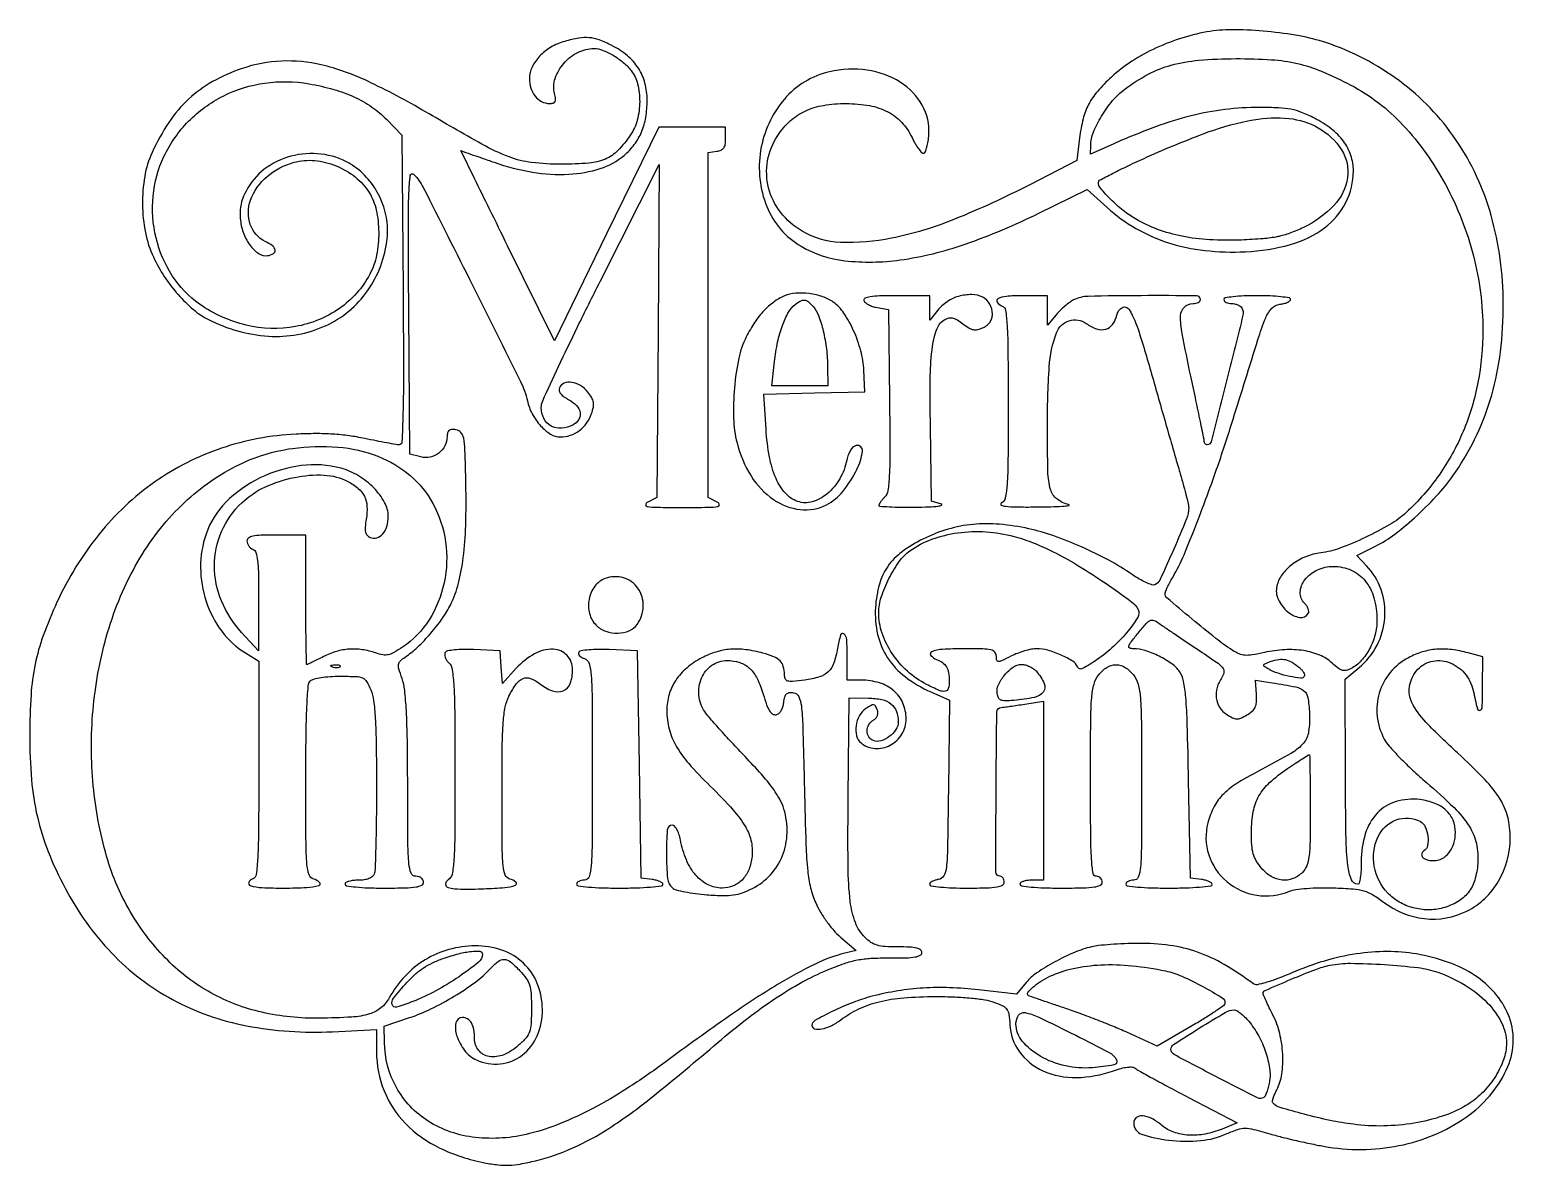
# Model space of a CAD drawing. Extents: x 195 to 573, y 113 to 403.
import ezdxf

# ---------------------------------------------------------------- set-up
doc = ezdxf.new("R2010")
doc.units = 0

msp = doc.modelspace()

# ---------------------------------------------------------------- linework, layer by layer
for points in [[(495.5, 402.367392, 0.036197), (488.563772, 400.772026, 0.033643), (481.752223, 398.163743, 0.034429), (475.52157, 394.745435, 0.04355), (470.32381, 390.730829, 0.02772), (466.751516, 387.051645, 0.058315), (464.510087, 383.766447, 0.059538), (463.115111, 380.097164, 0.030033), (462.206552, 375.223805), (461.491579, 369.500043), (449.495789, 363.297113, -0.02325), (430.309439, 354.480756, -0.045776), (414.25261, 349.640959, -0.060504), (401.252285, 348.593387, -0.123024), (391.478395, 351.459793, -0.094445), (386.030172, 356.223069, -0.104253), (382.948255, 362.502014, -0.106504), (382.698278, 369.380947, -0.102537), (385.28683, 375.857242, -0.062212), (388.455457, 379.55217, -0.075456), (392.251326, 382.077466, -0.068582), (396.920795, 383.519149, -0.041257), (402.710162, 383.98355, -0.043022), (408.664346, 383.455738, -0.075993), (413.328126, 381.878569, -0.087173), (416.876348, 379.171658, -0.075576), (419.5, 375.289569, 0.020707), (420.338891, 373.697173, 0.031692), (421.20625, 372.400728, 0.032764), (421.995516, 371.498119, 0.273464), (422.5, 371.367738, 0.230331), (422.906328, 371.734107, 0.02942), (423.29319, 372.880435, 0.029585), (423.609785, 374.384215, 0.020509), (423.795966, 376.112077, 0.146192), (422.100366, 383.554626, 0.123873), (416.518354, 389.418008, 0.107393), (408.078103, 392.494356, 0.089164), (398.508305, 392.089272, 0.163412), (386.960143, 385.102063, 0.135943), (380.915314, 372.007474, 0.13692), (382.489444, 357.741357, 0.166364), (391.227608, 347.611097, 0.105158), (402.386123, 343.91588, 0.062182), (416.470485, 344.112495, 0.050117), (433.07609, 348.146485, 0.029913), (451.831524, 356.03799), (464.10598, 362.090053), (469.215877, 357.495816, 0.052455), (476.575232, 352.158182, 0.053177), (484.851372, 348.497703, 0.050301), (494.126068, 346.52422, 0.038952), (504.454915, 346.201107, 0.055475), (515.939301, 348.02418, 0.09385), (524.6601, 352.295257, 0.115135), (530.062645, 358.72291, 0.117968), (532, 366.819998, 0.081665), (531.351797, 370.762183, 0.077845), (529.471851, 374.361653, 0.069237), (526.356366, 377.542951, 0.047204), (522.069645, 380.25, 0.023294), (518.811392, 381.714196, 0.045732), (516.085487, 382.510919, 0.037518), (512.928284, 382.885065, 0.01117), (508.070685, 382.985219, 0.029557), (499.234195, 382.447114, 0.031258), (490.689597, 380.870958, 0.02751), (481.525379, 378.037015, 0.015548), (470.75, 373.657906), (465, 371.110058), (465.04122, 373.305029, -0.092627), (465.730334, 376.644403, -0.03895), (467.799228, 380.757034, -0.038354), (470.62934, 384.716071, -0.056874), (473.717689, 387.650684, -0.040148), (479.666272, 391.430063, -0.054427), (485.580413, 393.77171, -0.046163), (492.575124, 395.015616, -0.02017), (502, 395.424933, -0.016278), (511.153219, 395.154965, -0.040866), (517.756683, 394.199277, -0.043614), (523.86261, 392.225947, -0.020888), (531.318783, 388.701786, -0.085528), (544.639302, 378.492432, -0.063049), (555.462437, 363.341182, -0.060276), (562.579348, 345.20483, -0.063471), (565, 326.212557, -0.04739), (563.731446, 312.858487, -0.0521), (559.972026, 300.420612, -0.053365), (553.827166, 289.285543, -0.054429), (545.5, 279.784347, -0.05312), (541.295569, 276.678317, -0.021951), (535.0331, 273.368285, -0.021812), (528.553501, 270.638576, -0.058123), (523.686551, 269.452815, 0.064832), (519.837423, 268.460347, 0.066805), (516.413363, 266.521443, 0.072019), (513.840588, 263.912169, 0.101796), (512.479168, 260.956719, 0.169671), (512.839199, 257.61619, 0.103785), (515.264352, 254.42827, 0.137605), (518.288695, 253.003956, 0.304923), (520.504741, 254.007671, 0.159685), (520.626139, 254.510543, 0.069675), (520.475251, 255.188663, 0.058801), (520.094939, 255.927205, 0.048136), (519.529814, 256.613043, -0.211853), (518.447432, 259.421438, -0.155019), (519.630863, 262.591833, -0.11893), (522.806125, 265.103315, -0.108536), (526.888278, 266, -0.10488), (531.445154, 265.033522, -0.117827), (534.999442, 262.317134, -0.103966), (537.239227, 257.977624, -0.067424), (538, 252.36154, -0.062674), (537.526115, 248.595842, -0.059567), (536.132177, 244.995146, -0.062405), (534.01325, 241.982746, -0.085645), (531.405781, 239.949576, -0.062294), (530.184196, 239.480023, -0.132271), (529.179035, 239.500605, -0.0942), (528.10302, 240.04899, -0.022061), (526.552912, 241.363382, 0.089128), (523.417304, 243.37154, 0.059358), (519.298093, 244.526031, 0.052527), (514.495296, 244.765044, 0.041256), (509.328778, 244.049096, -0.012719), (506.202095, 243.432435, -0.058773), (504.363929, 243.336988, -0.084129), (502.885854, 243.688369, -0.043318), (501.200748, 244.582516, -0.023351), (496.902608, 247.658242, -0.007508), (490.817505, 252.607517, -0.002203), (484.477174, 257.972286, -0.219461), (484, 259.007076, -0.097455), (484.101693, 259.523862, -0.011586), (484.571268, 260.599068, -0.013479), (485.200045, 261.862164, -0.010683), (485.944742, 263.19284, 0.034471), (488.829383, 268.976332, 0.007283), (493.006566, 279.459442, 0.007752), (497.402713, 291.535849, 0.008241), (501.329451, 303.5, -0.000832), (507.66306, 323.808384, -0.020558), (509.651073, 329.338783, -0.091119), (511.213466, 331.787455, -0.178502), (513.25, 332.816422, 0.031666), (514.303222, 333.005759, 0.046395), (515.192188, 333.314134, 0.056702), (515.811837, 333.685494, 0.233512), (516, 334.066422, 0.369866), (515.682079, 334.437407, 0.011089), (513.503125, 334.725762, 0.017044), (510.758965, 334.932815, 0.010307), (507.5, 335, 0.009838), (504.081088, 334.93272, 0.019442), (501.375, 334.720588, 0.015687), (499.348392, 334.417447, 0.362465), (499, 334, 0.186414), (499.147465, 333.618213, 0.089706), (499.570164, 333.29375, 0.069539), (500.198222, 333.073784, 0.049547), (500.940983, 333, -0.04976), (501.732268, 332.921056, -0.047538), (502.505157, 332.687145, -0.05123), (503.14794, 332.343253, -0.106296), (503.540196, 331.934961, -0.201102), (503.84145, 330.027788, -0.001446), (499.863406, 313.99031, -0.001081), (495.751371, 297.764065, -0.342648), (494.767332, 297, -0.096695), (494.474378, 297.057189, -0.097228), (494.225087, 297.220312, -0.098322), (494.057972, 297.463795, -0.101359), (493.998921, 297.75, 0.0501), (493.94052, 298.323088, 0.000375), (492.986918, 302.969551, 0.001402), (491.874905, 308.291791, 0.000898), (490.555319, 314.465492, -0.005541), (488.339536, 325.324411, -0.055255), (487.970031, 329.944478, -0.195055), (488.926652, 332.110649, -0.194826), (491.122445, 333, 0.05129), (491.840854, 333.073889, 0.071223), (492.448468, 333.29375, 0.091278), (492.856918, 333.618307, 0.181272), (493, 334, 0.412253), (492.025319, 334.98123, 0.002403), (477.898248, 335.007944, 0.004912), (464.430315, 334.836368, 0.110912), (460.684259, 333.905797, 0.041103), (459.688038, 333.299705, 0.018455), (458.482148, 332.352876, 0.018125), (457.274437, 331.252819, 0.023502), (456.254967, 330.155797), (454.009934, 327.5), (454.004967, 331.25), (454, 335), (447.5, 335, 0.021492), (443.549881, 334.830126, 0.10023), (441.374316, 334.190968, 0.47174), (441.193137, 333.313796, 0.132391), (442.5, 332.361626, -0.272209), (443.342955, 331.303839, -0.0203), (443.728684, 327.486982, -0.013174), (443.949857, 320.941254, -0.001857), (444, 307.442701, -0.001615), (443.953217, 292.956413, -0.015609), (443.72156, 286.810433, -0.035107), (443.253583, 283.467229, -0.211607), (442.25, 282.080099, 0.587322), (442.258279, 281.637594, 0.096219), (443.310313, 281.31429, 0.023882), (446.063089, 281.152932, 0.004736), (451, 281.14641, 0.004479), (454.898091, 281.213114, 0.010306), (457.828125, 281.349986, 0.01923), (459.490859, 281.526469, 0.824676), (459.5, 281.719239, -0.103917), (456.434636, 283.185089, -0.162946), (454.813016, 285.583102, -0.062067), (454.133546, 290.15404, -0.005899), (454, 301.473486, -0.01576), (454.485822, 316.882897, -0.073742), (456.333092, 325.539043, -0.228817), (459.565703, 328.632705, -0.242118), (463.88169, 327.929349, 0.076252), (466.528413, 326.536502, 0.151602), (468.873582, 326.463055, 0.172987), (470.643215, 327.705659, 0.105041), (471.666086, 330.080428, -0.229767), (473.115578, 331.990751, -0.401657), (474.866215, 331.46098, -0.05196), (477.367276, 325.69463, -0.007664), (481.007489, 313.5, 0.000603), (482.80101, 307.166752, 0.000525), (484.693496, 300.541091, 0.000528), (486.417616, 294.552693, 0.001565), (487.617918, 290.448396, -0.004363), (488.531336, 287.258937, -0.005762), (489.304611, 284.336485, -0.004232), (489.902207, 281.880461, -0.055055), (490.0148, 280.948396, -0.099798), (489.468939, 278.090372, -0.006709), (486.206641, 270.397392, -0.004322), (482.655956, 262.512947, -0.19559), (481.375997, 261.314042, -0.175571), (480.627964, 261.299971, -0.024182), (479.156505, 261.882828, -0.025334), (477.418465, 262.779205, -0.018958), (475.598059, 263.932534, 0.027041), (469.680624, 267.548907, 0.019541), (462.73588, 270.95018, 0.019671), (455.629778, 273.763843, 0.029699), (449.231036, 275.592009, 0.033083), (441.801177, 276.735999, 0.04551), (435.048318, 276.706786, 0.047841), (428.680101, 275.476155, 0.042767), (422.405842, 273.028261, 0.044288), (416.946052, 269.710921, 0.081692), (413.326997, 266.003014, 0.08513), (411.177659, 261.442278, 0.051787), (410.184146, 255.551023, 0.072291), (410.741662, 248.661085, 0.088671), (413.263921, 242.727689, 0.08461), (417.800758, 237.834716, 0.059567), (424.268634, 233.998577), (429.037267, 231.889926), (428.768634, 209.194963, -0.00124), (428.552071, 194.06779, -0.023056), (428.251899, 189.30178, -0.095135), (427.577551, 187.111735, -0.239771), (426.25, 186.180449, 0.038382), (425.388643, 185.989816, 0.053191), (424.660937, 185.681447, 0.065793), (424.160766, 185.310216, 0.202946), (424, 184.930449, 0.375656), (424.324501, 184.559487, 0.008946), (426.790625, 184.273319, 0.015221), (429.857544, 184.06694, 0.009188), (433.5, 184, 0.005528), (438.560229, 184.055948, 0.033635), (441.166667, 184.289474, 0.080293), (442.536487, 184.738626, 0.280451), (443, 185.5, 0.064853), (442.925306, 186.073457, 0.082425), (442.70625, 186.559375, 0.098894), (442.381354, 186.884432, 0.148195), (442, 187, -0.414118), (440.874899, 188.124735, -0.001533), (440.930741, 208.501325, -0.001534), (441.11158, 228.879794, -0.396865), (442.25, 230.059611, 0.020101), (442.995875, 230.125304, 0.002822), (444.528125, 230.331381, 0.003219), (446.339735, 230.597353, 0.002731), (448.25, 230.901076), (453, 231.682929), (453, 208.841465), (453, 186), (450, 186, 0.031626), (448.850749, 185.927234, 0.048861), (447.88125, 185.70625, 0.06271), (447.209557, 185.384262, 0.254951), (447, 185, 0.373418), (447.372518, 184.570757, 0.011579), (449.875, 184.27381, 0.016146), (453.197465, 184.065344, 0.007593), (457.5, 184, 0.004841), (463.139949, 184.054606, 0.030643), (466, 184.285714, 0.072528), (467.506808, 184.729954, 0.292784), (468, 185.5, 0.099038), (467.885486, 186.072457, 0.097945), (467.559375, 186.559375, 0.097945), (467.072457, 186.885486, 0.099038), (466.5, 187, -0.370245), (465.649886, 187.729501, -0.022736), (465.265391, 191.310857, -0.013634), (465.047608, 197.672595, -0.001738), (465, 211.365141, -0.001571), (465.047749, 226.561229, -0.017584), (465.298301, 232.602701, -0.047064), (465.883632, 235.998939, -0.100786), (467.07258, 238.365141, -0.087557), (469.185412, 240.254474, -0.139633), (471.5, 240.913712, -0.139633), (473.814588, 240.254474, -0.087557), (475.92742, 238.365141, -0.101724), (477.118349, 235.983984, -0.046481), (477.70267, 232.541155, -0.017282), (477.952599, 226.3983, -0.001526), (478, 210.865141, -0.00119), (477.961774, 194.809463, -0.018877), (477.729892, 189.358143, -0.068268), (477.170593, 186.816309, -0.314242), (476, 186, 0.048028), (475.234582, 185.926307, 0.068025), (474.5875, 185.70625, 0.088204), (474.151477, 185.381882, 0.191087), (474, 185, 0.375539), (474.377449, 184.56833, 0.010792), (477, 184.272727, 0.015486), (480.476434, 184.064968, 0.007181), (485, 184, 0.007759), (489.263937, 184.066171, 0.013409), (492.804343, 184.271218, 0.007173), (495.662178, 184.555113, 0.381387), (496, 184.933578, 0.233512), (495.811837, 185.314506, 0.056702), (495.192187, 185.685866, 0.046395), (494.303222, 185.994241, 0.031666), (493.25, 186.183578), (490.5, 186.5), (490, 211.5, 0.001925), (489.658756, 225.806366, 0.013898), (489.276497, 232.687806, 0.028442), (488.703927, 236.746312, 0.100186), (487.690548, 239.165208, 0.09005), (485.72018, 241.172765, 0.038643), (482.482942, 243.103967, 0.038638), (478.928173, 244.537823, 0.076691), (475.93264, 245, -0.090008), (474.978315, 245.173198, -0.393962), (474.745663, 245.641422, -0.091173), (475.226397, 246.584827, -0.005956), (477.125925, 249.007072, -0.010194), (479.139653, 251.41084, -0.102762), (480.175932, 252.195801, -0.207141), (481.125314, 252.229008, -0.062337), (482.423048, 251.523326, 0.006194), (483.66174, 250.657251, 0.000941), (486.159599, 248.963337, 0.001054), (489.116132, 246.975554, 0.000912), (492.22665, 244.90196, -0.004677), (497.068504, 241.62126, -0.06351), (498.652872, 240.198469, -0.211387), (499.005081, 239.041816, -0.123106), (498.47665, 237.6632, 0.082302), (497.251998, 235.106982, 0.101337), (497.039634, 232.476552, 0.109098), (497.869885, 230.120184, 0.109095), (499.615231, 228.332541, 0.02577), (501.188421, 227.413926, 0.109991), (502.23361, 227.138253, 0.11262), (503.284034, 227.335388, 0.027647), (504.865231, 228.128839, 0.045784), (506.217919, 229.078039, 0.108585), (506.959305, 230.051075, 0.094565), (507.281271, 231.332288, 0.029375), (507.279071, 233.32652), (507.058143, 237.014338), (511.279071, 236.346446, -0.00941), (517.347756, 235.268746, -0.123157), (519.400659, 234.303155, -0.183929), (520.376054, 232.608544, -0.026555), (520.803258, 228.569807, -0.048842), (520.591302, 223.896134, -0.140518), (519.2742, 220.96361, -0.086614), (516.189701, 218.38315, -0.01178), (508.77711, 214.330722, 0.017712), (502.564087, 210.837729, 0.057727), (498.849421, 207.937384, 0.078051), (496.517977, 204.784812, 0.054542), (494.908168, 200.658962, 0.145395), (495.11819, 192.499031, 0.140068), (499.739922, 185.638315, 0.137295), (507.373295, 182.167336, 0.137916), (515.6849, 183.171418, -0.063081), (517.3215, 183.621419, -0.015697), (520.086781, 183.929477, -0.015356), (523.381195, 184.09052, -0.012846), (526.881979, 184.064072, -0.009752), (531.925103, 183.797805, -0.051213), (534.65483, 183.316324, -0.068319), (536.860858, 182.348717, -0.025554), (539.654827, 180.43368, 0.135371), (550.127049, 176.216119, 0.146589), (560.928385, 178.152032, 0.144879), (568.973699, 185.740849, 0.131419), (571.978038, 196.789838, 0.062377), (571.335609, 202.097969, 0.07781), (569.402404, 206.666082, 0.053288), (565.554912, 211.601858, 0.014892), (558.533107, 218.443692, -0.01439), (550.458606, 226.29545, -0.076892), (546.912508, 231.292951, -0.157588), (546.298416, 235.327871, -0.126912), (548.07258, 239.365141, -0.165365), (551.724975, 241.739931, -0.146918), (556.268188, 241.544472, -0.131994), (560.311523, 238.794773, -0.125294), (562.53067, 234.336122, 0.007062), (563.607948, 229.664819, 0.445498), (564.272747, 229.308674, 0.307164), (564.826787, 230.071165, 0.005888), (564.93232, 235.202996), (565, 242.905992), (561.25, 243.947419, 0.036836), (557.037506, 244.789276, 0.050959), (553.187375, 244.873149, 0.053711), (549.55941, 244.185318, 0.047973), (546.01262, 242.725075, 0.09908), (541.390665, 238.957219, 0.100596), (538.605097, 233.719917, 0.099728), (538.071339, 227.772115, 0.095643), (539.861717, 221.984398, 0.058432), (541.118307, 220.176657, 0.011748), (543.787488, 217.298044, 0.012261), (547.072431, 214.079967, 0.011181), (550.611717, 210.923836, -0.016732), (557.639029, 204.515864, -0.058434), (561.496772, 199.757687, -0.086459), (563.331518, 195.319998, -0.072807), (563.708958, 190.24231, -0.05698), (562.921202, 186.032812, -0.092338), (561.2352, 182.817806, -0.0956), (558.553867, 180.498954, -0.064935), (554.81513, 178.95022, -0.067093), (551.03528, 178.459713, -0.064661), (547.210481, 178.97564, -0.065392), (543.682997, 180.441412, -0.071614), (540.773694, 182.734051, -0.145999), (537.309036, 189.546964, -0.153023), (538.232413, 197.005157, -0.198471), (542.898167, 201.369894, -0.216183), (549.065741, 200.964816, -0.16702), (550.323283, 199.610639, -0.073943), (550.982063, 197.228537, -0.076361), (550.909948, 194.844001, -0.211722), (549.983688, 193.489919, 0.198061), (549.421079, 192.712032, 0.257029), (549.650135, 191.878116, 0.134009), (550.765697, 191.21978, 0.066775), (552.404029, 191, 0.120188), (554.599782, 191.535544, 0.107553), (556.407565, 193.035921, 0.094472), (557.593215, 195.339211, 0.071874), (558, 198.154427, 0.09701), (557.38546, 201.292016, 0.109588), (555.641715, 203.81296, 0.096121), (552.78519, 205.586803, 0.059649), (548.943403, 206.546899, 0.10416), (542.862942, 206.048179, 0.131565), (538.073061, 203.104648, 0.117476), (535.036243, 197.852675, 0.072721), (534, 190.765602, -0.014302), (533.936762, 188.555251, -0.023465), (533.742218, 186.693646, -0.019978), (533.467613, 185.273419, -0.348079), (533.122445, 185, -0.311164), (531.477401, 186.133507, -0.062482), (530.587159, 189.782032, -0.024603), (530.122085, 196.891067, -0.003031), (529.965454, 212.445949), (529.866009, 237.265169), (533.458934, 240.226762, 0.101903), (538.021473, 245.888308, 0.10088), (539.996731, 252.912383, 0.102166), (539.056009, 260.075931, 0.107301), (535.355298, 266.139352), (532.837833, 268.778703), (537.611604, 271.139352, 0.048347), (542.579151, 274.225178, 0.023517), (548.299702, 279.03869, 0.023246), (553.7655, 284.58839, 0.033699), (558.002554, 290.003762, 0.038953), (563.459953, 299.564408, 0.041135), (567.253608, 309.686139, 0.039229), (569.466183, 320.716787, 0.030035), (570.19774, 333, 0.068222), (567.111662, 355.418381, 0.081257), (558.121946, 374.754495, 0.084005), (543.737172, 389.739437, 0.07935), (524.949512, 399.516814, 0.035944), (518.294191, 401.213505, 0.02032), (510.043382, 402.352074, 0.02033), (501.867259, 402.809107, 0.042249)], [(331, 399.831078, 0.063467), (327.477379, 398.333279, 0.070319), (324.577549, 396.039624, 0.077943), (322.660866, 393.271494, 0.112988), (322, 390.384337, 0.073904), (322.372078, 387.880789, 0.094791), (323.453897, 385.823437, 0.106741), (325.099313, 384.479182, 0.118633), (327.090481, 384, 0.060387), (328.05603, 384.117041, 0.215338), (328.534047, 384.492228, 0.154644), (328.658576, 385.199497, 0.02834), (328.405772, 386.519411, -0.142397), (328.5494, 390.400797, -0.100064), (330.731713, 394.218105, -0.095887), (334.32786, 397.013717, -0.117946), (338.450789, 398, -0.093918), (340.630725, 397.586886, -0.040282), (343.302718, 396.279342, -0.039237), (345.90429, 394.445341, -0.053), (347.911704, 392.385121, -0.107502), (349.562762, 388.987457, -0.062084), (350.082708, 384.452166, -0.060649), (349.468004, 379.787108, -0.08657), (347.75, 375.989831, -0.042771), (344.501148, 371.997412, -0.100186), (341.345131, 369.826525, -0.080201), (337.155127, 368.788875, -0.020679), (330.173449, 368.5, -0.029483), (322.541456, 368.950412, -0.062662), (316.808709, 370.371896, -0.035871), (309.881414, 373.632516, -0.004519), (295.511664, 381.872971, 0.021639), (280.62432, 389.745767, 0.052932), (268.942386, 393.844005, 0.06954), (258.762069, 394.791277, 0.069828), (248.727272, 392.908125, 0.046848), (241.218046, 389.567644, 0.059874), (235.112434, 385.099139, 0.057876), (230.089273, 379.180894, 0.040028), (225.811667, 371.5, 0.064404), (223.928826, 365.402319, 0.045793), (223.361208, 358.263055, 0.045541), (224.104316, 351.087992, 0.061105), (226.135962, 344.879989, 0.036384), (228.919453, 339.916263, 0.034281), (232.443674, 335.302866, 0.036), (236.322128, 331.481787, 0.058625), (240.160464, 328.918137, 0.101245), (255.440267, 324.690284, 0.124193), (269.96911, 327.318804, 0.134076), (280.743969, 336.260049, 0.127872), (285.722398, 349.59924, 0.070698), (285.517116, 354.95428, 0.066273), (283.836602, 360.167672, 0.066446), (280.856187, 364.747875, 0.071767), (276.846502, 368.25, 0.102908), (269.85289, 370.958954, 0.094629), (262.135349, 370.771854, 0.096492), (255.152827, 367.775767, 0.112209), (250.239247, 362.497164, 0.028232), (249.150123, 360.351304, 0.047255), (248.516469, 358.43134, 0.048642), (248.265302, 356.466359, 0.032061), (248.343204, 354.187735, 0.068605), (249.168199, 350.746086, 0.071023), (250.88819, 347.700329, 0.083844), (253.072041, 345.675541, 0.186792), (255.252995, 345.208412, 0.092536), (256.744528, 345.740856, 0.310659), (257.164347, 346.630398, 0.194946), (256.498647, 347.724712, 0.048105), (254.662649, 348.832957, -0.202763), (250.838791, 353.159898, -0.169833), (250.917808, 359.33197, -0.129784), (255.121796, 365.38062, -0.111017), (262.008003, 369.002155, -0.089605), (267.2278, 369.443234, -0.072371), (272.702281, 368.109793, -0.07191), (277.602282, 365.25861, -0.086213), (281.149228, 361.281086, -0.086114), (282.945078, 356.842065, -0.051332), (283.572706, 351.162056, -0.050605), (283.026837, 345.350126, -0.073348), (281.304595, 340.5, -0.119316), (273.545551, 331.744738, -0.108809), (262.378583, 327.13654, -0.102608), (249.752776, 327.514053, -0.095026), (237.930589, 332.848564, -0.096117), (230.966272, 340.091458, -0.08454), (226.824596, 349.739986, -0.082926), (226.063984, 360.387123, -0.087307), (228.844627, 370.5, -0.083756), (235.09366, 379.448155, -0.082575), (243.960166, 385.903009, -0.081397), (254.555636, 389.204534, -0.078169), (265.806077, 389.020083, -0.025832), (272.103549, 387.584941, -0.039089), (277.373818, 385.638088, -0.043733), (281.813085, 383.099852, -0.047628), (285.607396, 379.890978), (289.5, 375.90555), (289.783248, 336.452775, -0.001228), (289.880449, 315.8775, -0.006903), (289.753583, 304.880977, -0.004684), (289.503882, 297.689929, -0.401547), (288.783248, 297.000818, -0.041815), (287.946852, 297.071426, -0.003064), (285.673829, 297.470807, -0.004256), (282.96617, 297.98753, -0.003211), (280, 298.599632, 0.018741), (276.006442, 299.295229, 0.017851), (271.906726, 299.703565, 0.016434), (267.481203, 299.839517, 0.011551), (262.5, 299.71369, 0.069238), (243.503498, 296.126985, 0.072192), (226.501367, 287.511805, 0.070399), (212.312916, 274.195402, 0.061108), (201.565557, 256.840276, 0.020618), (198.060546, 248.341626, 0.036812), (195.998872, 241.072043, 0.03451), (194.948506, 233.266514, 0.01584), (194.608637, 223, 0.021383), (195.079043, 211.628976, 0.03575), (196.561717, 202.175665, 0.037573), (199.308238, 193.364165, 0.026894), (203.622791, 183.982247, 0.06916), (215.53656, 167.39663, 0.079364), (231.034401, 155.581206, 0.076595), (249.915336, 148.900254, 0.058962), (271.75, 147.382079), (283, 147.926654), (283.009769, 142.213327, 0.095738), (284.934151, 132.345814, 0.097735), (290.390894, 123.987012, 0.088518), (299.135108, 117.730996, 0.063703), (310.563575, 113.979117, 0.018622), (314.04958, 113.442508, 0.039066), (316.787887, 113.340045, 0.03606), (319.643206, 113.663438, 0.013709), (323.563575, 114.508399, 0.04498), (333.020023, 117.743237, 0.039033), (342.230772, 122.745545, 0.025845), (353.425911, 130.860704, 0.007298), (370, 144.637809, -0.012803), (377.612593, 150.825279, -0.017913), (384.741803, 155.926374, -0.02005), (391.453193, 159.9965, -0.027651), (397.799718, 163.060396, -0.01396), (402.260621, 164.772987, -0.036099), (405.584186, 165.680209, -0.036254), (408.995446, 166.097878, -0.014185), (413.740904, 166.197483, 0.006903), (417.990095, 166.224774, 0.036077), (420.318509, 166.440416, 0.080356), (421.574881, 166.863523, 0.278263), (422, 167.568254, 0.239347), (421.654705, 168.248259, 0.099966), (420.694391, 168.690792, 0.047243), (418.939548, 168.934744, 0.010929), (415.954545, 169, -0.014887), (412.658641, 169.098155, -0.054092), (410.595514, 169.44726, -0.075848), (409.037272, 170.156455, -0.051767), (407.524043, 171.385048, -0.107731), (405.075082, 175.199343, -0.059265), (403.76298, 180.614047, -0.028118), (403.200427, 189.513928, -0.004364), (403.232663, 207.171241), (403.5, 232.5), (408.382638, 232.428849, -0.049603), (411.847036, 232.033253, -0.116057), (414.187724, 230.920122, -0.139135), (415.532224, 229.034109, -0.085916), (416, 226.331923, -0.148605), (415.41106, 224.394128, -0.085049), (413.712976, 222.60678, -0.086813), (411.555312, 221.515855, -0.166857), (409.640905, 221.584303, -0.163683), (408.485402, 222.539722, -0.140413), (408.052938, 224.064239, -0.130733), (408.484902, 225.671309, -0.135321), (409.654492, 226.82652, 0.074908), (410.308058, 227.333486, 0.101953), (410.702244, 227.964584, 0.10302), (410.812472, 228.694927, 0.077879), (410.642202, 229.490022, 0.045305), (410.187263, 230.415332, 0.237815), (409.720374, 230.705672, 0.152571), (409.064459, 230.563519, 0.016819), (407.737711, 229.750329, 0.122245), (406.087175, 227.957197, 0.090368), (405.234479, 225.38827, 0.095625), (405.364382, 222.8147, 0.160602), (406.502219, 220.998159, 0.1567), (410.052069, 219.57267, 0.141958), (413.927924, 220.403035, 0.134632), (416.904367, 223.236169, 0.136439), (418, 227.176525, 0.101977), (417.179086, 231.15966, 0.114299), (414.863107, 234.308797, 0.104343), (411.205194, 236.312547, 0.073434), (406.54966, 237), (403, 237), (403, 243, 0.01614), (402.858953, 247.36822, 0.204357), (402.133115, 248.805239, 0.545536), (401.288482, 248.544977, 0.026432), (400.515583, 245.092233, -0.041309), (399.568391, 241.381778, -0.11827), (398.146367, 239.153205, -0.118731), (395.871716, 237.817269, -0.041798), (392.146021, 237.018733, -0.008242), (389.035851, 236.671741, -0.090597), (387.790319, 236.779218, -0.237498), (387.198831, 237.311897, -0.09123), (386.984687, 238.42928, 0.066223), (386.69685, 240.47702, 0.129801), (385.870307, 241.887504, 0.099505), (384.283963, 242.936419, 0.029048), (381.5, 243.8831, 0.03502), (377.123607, 244.768825, 0.051788), (373.211804, 244.871312, 0.055057), (369.544862, 244.176372, 0.047046), (365.907284, 242.675517, 0.053579), (362.063592, 240.088591, 0.071485), (359.26569, 236.953445, 0.075906), (357.578523, 233.316669, 0.07083), (357, 229.253246, 0.062697), (357.588231, 224.580615, 0.067733), (359.314373, 220.329653, 0.050293), (362.577004, 215.773826, 0.01828), (368.048683, 210, -0.01491), (373.913817, 203.893918, -0.053019), (377.103453, 199.514798, -0.082088), (378.544875, 195.682626, -0.082509), (378.672835, 191.597472, -0.068697), (377.803865, 188.463878, -0.094104), (376.166307, 186.046189, -0.102249), (373.874792, 184.531703, -0.095341), (371.111722, 184, -0.117216), (367.503937, 184.857563, -0.097912), (364.390364, 187.283701, -0.080731), (361.990115, 191.176344, -0.051542), (360.47444, 196.284555, 0.030967), (360.099917, 197.767628, 0.050607), (359.582997, 198.955653, 0.065562), (358.991443, 199.746094, 0.202031), (358.388709, 200, 0.392442), (357.123765, 198.826421, 0.01953), (356.902388, 192.653165, 0.021946), (357.196534, 186.412001, 0.199353), (358.439904, 184.049875, 0.109277), (359.406123, 183.552934, 0.015177), (361.615427, 183.042642, 0.016778), (364.309067, 182.599401, 0.013514), (367.2282, 182.299103, 0.012031), (371.347673, 182.087067, 0.041407), (374.017476, 182.235125, 0.053058), (376.263994, 182.794856, 0.030395), (378.827525, 183.91201, 0.089568), (383.433416, 187.416357, 0.091327), (386.4852, 192.288504, 0.088569), (387.659574, 198.059334, 0.078294), (386.850007, 204.148078, 0.056765), (385.769386, 206.690775, 0.030678), (383.912712, 209.545757, 0.022389), (381.100725, 213.003869, 0.008901), (376.951574, 217.5, -0.003675), (373.533478, 221.12714, -0.004446), (370.381599, 224.582549, -0.003789), (367.778382, 227.532618, -0.030203), (366.672245, 228.972506, -0.125324), (365.166167, 233.159155, -0.127429), (365.860044, 237.527686, -0.137284), (368.51403, 240.783758, -0.154733), (372.350074, 242, -0.077915), (375.590913, 241.491893, -0.110347), (378.100038, 240.018929, -0.092533), (380.036396, 237.394235, -0.042065), (381.573004, 233.396871, 0.014181), (382.4335, 230.722274, 0.055407), (383.18808, 229.161501, 0.108425), (383.961226, 228.375323, 0.193621), (384.837382, 228.202055, 0.128529), (385.524275, 228.527888, 0.076431), (386.124815, 229.213085, 0.064466), (386.576282, 230.176231, 0.048805), (386.82222, 231.318638, -0.03405), (387.083432, 232.733328, -0.134923), (387.517843, 233.494009, -0.170252), (388.215544, 233.827957, -0.062727), (389.32222, 233.810087, -0.255148), (390.618081, 232.843103, -0.079575), (391.290939, 230.423897, -0.020973), (391.656238, 225.252533, -0.001233), (392.06774, 209.5, 0.002049), (392.470574, 194.986958, 0.01664), (392.903274, 188.352167, 0.036147), (393.638963, 184.083339, 0.042723), (394.959598, 180.206498, 0.030869), (396.156747, 177.881108, 0.022477), (397.756072, 175.451148, 0.022723), (399.53244, 173.220374, 0.036249), (401.263833, 171.506164), (405.24395, 168.099332), (402.371975, 167.386569, 0.053117), (394.773227, 164.617993, 0.022412), (385.229244, 159.399778, 0.016357), (372.979502, 151.411275, 0.006308), (356.5, 139.566542, -0.01561), (347.000479, 133.00321, -0.022153), (338.136437, 127.820527, -0.024926), (329.828916, 123.960708, -0.034398), (322.014934, 121.403005, -0.088722), (308.18882, 120.425498, -0.114314), (296.193145, 124.58851, -0.126581), (288.077069, 133.174059, -0.124371), (285.043893, 144.66847), (285, 148.836939), (291.440443, 150.980181, 0.033398), (296.896247, 153.210214, 0.022191), (302.833515, 156.447347, 0.022351), (308.228788, 160.046029, 0.048906), (311.924314, 163.357665, -0.038259), (314.027788, 165.324816, -0.184761), (315.559213, 165.815439, -0.161594), (317.15216, 165.186975, -0.027661), (319.562909, 162.934337, -0.034802), (321.182343, 160.989708, -0.082034), (322.019705, 159.30439, -0.061305), (322.400212, 157.151937, -0.013129), (322.5, 153.352308, -0.012087), (322.404464, 149.400823, -0.071347), (322.012761, 147.372806, -0.096274), (321.112146, 145.818664, -0.031116), (319.234223, 143.917971, -0.083474), (315.44297, 141.52703, -0.137428), (311.706868, 141.065381, -0.189437), (309.053206, 142.601165, -0.169526), (308, 145.618213, 0.040593), (307.80971, 147.958252, 0.090569), (307.211402, 149.634026, 0.128373), (306.22424, 150.634059, 0.134942), (304.893011, 151, 0.357449), (303.239614, 149.644841, 0.130094), (303.43839, 146.396729, 0.084797), (305.47534, 142.569057, 0.121856), (308.472058, 140.194685, 0.131836), (314.514497, 139.186263, 0.139679), (320.100476, 141.380908, 0.129246), (323.989819, 146.373601, 0.105344), (325.305884, 153.042914, 0.090713), (323.99502, 159.64462, 0.109637), (320.459508, 164.864423, 0.107576), (314.98707, 168.165041, 0.084655), (308.134478, 169.267305, 0.064754), (301.475784, 168.337463, 0.069242), (295.438421, 165.739692, 0.068659), (290.298855, 161.569034, 0.062039), (286.274011, 156.026436, -0.094065), (284.129823, 153.437617, -0.101914), (281.242094, 151.903413, -0.056551), (276.688595, 151.111207, -0.011531), (268.5, 150.814561, -0.058609), (253.789179, 152.349048, -0.07089), (240.822488, 157.267719, -0.071175), (229.78545, 165.592439, -0.059728), (220.754569, 177.153154, -0.066), (214.223022, 192.097895, -0.046823), (210.823915, 210.097831, -0.044801), (210.75617, 229.339332, -0.046773), (214.142213, 248, -0.057796), (221.532933, 266.059825, -0.068862), (232.5368, 280.795626, -0.074782), (246.253519, 291.063638, -0.08901), (261.60074, 296.077294, -0.054678), (273.166837, 296.412259, -0.073424), (283.369134, 294.057006, -0.082118), (291.586817, 289.160815, -0.093169), (297.374277, 282.059223, -0.089908), (300.607554, 272.258437, -0.087057), (300.249176, 261.829805, -0.089506), (296.405274, 252.386314, -0.10257), (289.635941, 245.398584, -0.019327), (287.460717, 244.040283, -0.076964), (285.996133, 243.479082, -0.096558), (284.606371, 243.451592, -0.040694), (282.790692, 243.92312, 0.046385), (279.37744, 244.768269, 0.054897), (276.057664, 244.90226, 0.054773), (272.782078, 244.310327, 0.045848), (269.5, 243, -0.002779), (267.975665, 242.233493, -0.00425), (266.644699, 241.5875, -0.001565), (265.494735, 241.045792, -0.109713), (265.288558, 241, -0.40875), (265.170348, 241.116021, -0.000301), (265.084764, 245.846875, -0.002733), (265.020736, 251.173078, -0.001639), (265, 257.5), (265, 274), (257.5, 274, 0.007509), (253.554394, 273.940744, 0.042872), (251.474382, 273.698954, 0.104261), (250.393524, 273.230224, 0.243085), (250, 272.468615, 0.088478), (250.112085, 271.840167, 0.06652), (250.440625, 271.217991, 0.065663), (250.926585, 270.696157, 0.081035), (251.5, 270.361626, -0.231815), (252.279476, 269.522909, -0.045831), (252.702418, 267.45373, -0.024054), (252.92431, 263.875276, -0.004243), (252.960295, 257.143011), (252.920589, 244.5), (248.611913, 249.179279, -0.087946), (243.489655, 257.192776, -0.099018), (241.712148, 266.149248, -0.10242), (243.529126, 274.861534, -0.100706), (248.660724, 282.196386, -0.080977), (254.558818, 286.214113, -0.059476), (262.088409, 288.689106, -0.061377), (269.676979, 289.26819, -0.108258), (275.720356, 287.646825, -0.055543), (278.367456, 285.879178, -0.104888), (279.938681, 283.863221, -0.102292), (280.578961, 281.346902, -0.051007), (280.392045, 278.050255, 0.017572), (280.133455, 275.96577, 0.074989), (280.210206, 274.717592, 0.133494), (280.61722, 273.929122, 0.116128), (281.387587, 273.404763, 0.158294), (283.130082, 273.313329, 0.150211), (284.636977, 274.25755, 0.112124), (285.655835, 276.169837, 0.066654), (286, 278.740092, 0.127305), (285.07614, 282.309817, 0.067372), (282.323464, 285.998967, 0.062454), (278.391088, 289.117447, 0.070509), (273.963747, 291.015149, 0.099189), (263.785378, 291.692263, 0.080812), (253.306814, 288.535893, 0.082964), (244.610719, 282.33555, 0.114864), (239.564288, 274.234656, 0.083166), (238.169159, 265.722094, 0.079299), (239.58126, 257.069306, 0.081131), (243.564856, 249.45372, 0.093615), (249.606849, 243.933964), (253, 241.836881), (253, 214.387056, -0.00161), (252.95073, 199.084724, -0.011759), (252.731096, 191.754947, -0.016984), (252.35423, 187.455736, -0.277563), (251.5, 186.361626, 0.184987), (250.470809, 185.436414, 0.469699), (250.814459, 184.635946, 0.060553), (253.846917, 184.127595, 0.011284), (259.5, 184, 0.012071), (265.213657, 184.13796, 0.062087), (268.328298, 184.679977, 0.574002), (268.510079, 185.448319, 0.126967), (267, 186.289749, -0.253833), (265.827701, 187.388324, -0.06022), (265.275857, 190.105201, -0.018731), (265.040378, 195.624454, -0.001296), (265, 211.20638, -0.002602), (265.060414, 222.813843, -0.009111), (265.274597, 230.292593, -0.007545), (265.596892, 235.489158, -0.178967), (266.2, 236.8, -0.135207), (267.041186, 237.277856, -0.022561), (268.878658, 237.655527, -0.022776), (271.179659, 237.914454, -0.01663), (273.751027, 238, -0.008812), (277.867477, 237.927443, -0.09607), (279.475076, 237.556454, -0.156226), (280.490138, 236.651159, -0.034206), (281.551027, 234.532119, -0.06722), (282.269609, 231.847553, -0.01701), (282.691327, 227.339976, -0.011618), (282.932579, 220.648009, -0.0032), (283, 210.113906, -0.002701), (282.956013, 201.971009, -0.004032), (282.821697, 194.853085, -0.001762), (282.636764, 188.783057, -0.083298), (282.393011, 187.581787, -0.129622), (281.910224, 186.911521, -0.078209), (281.061646, 186.411271, -0.060254), (279.877132, 186.100964, -0.033975), (278.393011, 186, 0.027893), (277.092951, 185.927418, 0.043794), (275.996697, 185.70625, 0.054371), (275.227597, 185.385383, 0.27324), (275, 185, 0.371083), (275.367196, 184.573367, 0.012451), (277.75, 184.275, 0.016864), (280.918453, 184.065757, 0.008055), (285, 184, 0.005163), (290.350044, 184.055242, 0.032071), (293.083333, 184.2875, 0.076301), (294.52133, 184.73421, 0.286822), (295, 185.5, 0.130775), (294.846791, 186.075754, 0.10214), (294.416667, 186.5625, 0.08892), (293.769411, 186.888136, 0.072314), (293, 187, -0.305857), (291.836518, 187.785169, -0.074092), (291.266008, 190.161737, -0.020157), (291.023115, 195.284883, -0.001295), (290.956107, 210.25, 0.003001), (290.865876, 221.687475, 0.00983), (290.61229, 229.243312, 0.01351), (290.194659, 234.437807, 0.058811), (289.507896, 237.442124, -0.01288), (288.708087, 239.884555, -0.109421), (288.624724, 241.028806, -0.168111), (289.063155, 241.874338, -0.041319), (290.301789, 242.869308, 0.04146), (293.48085, 245.424455, 0.024719), (296.83216, 248.94007, 0.024698), (299.827354, 252.778205, 0.040631), (301.915234, 256.324897, 0.049551), (303.887531, 261.69766, 0.031838), (305.136895, 268.224049, 0.024861), (305.758717, 276.414135, 0.011794), (305.784976, 287, 0.002525), (305.557478, 295.695812, 0.037571), (305.234702, 298.720509, 0.139522), (304.535008, 300.137482, 0.175208), (303.25, 300.819551, 0.046519), (302.152023, 300.872414, 0.155275), (301.483197, 300.626033, 0.170392), (301.11633, 300.056446, 0.058734), (301, 299.069551, -0.117762), (300.444876, 296.745268, -0.111073), (298.892215, 294.864517, -0.111553), (296.689945, 293.835146, -0.11964), (294.318235, 293.889928), (291.5, 294.643387), (291.237287, 331.048693, -0.000972), (291.125426, 352.266256, -0.009708), (291.268289, 361.146026, -0.021799), (291.625968, 365.658854, -0.624692), (292.476945, 365.951627, -0.079342), (294.932122, 362.563299, -0.000917), (307.466874, 337.693746, -0.001152), (319.718298, 313.134049, -0.061129), (321.459048, 308.186454, 0.069081), (322.694299, 304.845536, 0.062344), (324.826856, 301.836903, 0.068139), (327.384835, 299.710247, 0.140289), (329.866387, 299, 0.080207), (332.424725, 299.413052, 0.080316), (334.72177, 300.610179, 0.078237), (336.571514, 302.502875, 0.070702), (337.828105, 304.936746, 0.035495), (338.276806, 306.593626, 0.092126), (338.288844, 307.825356, 0.09025), (337.85689, 308.994258, 0.033145), (336.858799, 310.452378, 0.089049), (334.998975, 312.105578, 0.101295), (332.760417, 312.91541, 0.131657), (330.805963, 312.686499, 0.209483), (329.6414, 311.507886, 0.15459), (329.59713, 310.766687, 0.105911), (329.972646, 310.005183, 0.07274), (330.785901, 309.23777, 0.033495), (332.034411, 308.482205, -0.084141), (334.019306, 306.988456, -0.150917), (334.913457, 305.175528, -0.182542), (334.552755, 303.418542, -0.129672), (333.065741, 302.035184, -0.105838), (330.153283, 301.196098, -0.144735), (327.503195, 301.782753, -0.150608), (325.669102, 303.687537, -0.117416), (325, 306.49753, -0.107835), (325.365035, 308.170413, -0.001765), (329.409491, 316.914967, -0.004501), (334.258211, 327.062701, -0.002962), (340.011032, 338.654586), (355.022064, 368.456969), (354.761032, 326.007794), (354.5, 283.55862), (352, 282.294052, 0.263423), (351.606548, 281.703044, 0.394613), (351.970408, 281.252626, 0.032242), (354.47213, 281.064312, 0.002668), (361, 281.029484, 0.002667), (367.528497, 281.064308, 0.032249), (370.029974, 281.252631, 0.394736), (370.393713, 281.703118, 0.263284), (370, 282.294275), (367.5, 283.559066), (367.5, 327.529533), (367.5, 371.5), (369.75, 371.819551, 0.066193), (370.851628, 372.128319, 0.140868), (371.530789, 372.683574, 0.115257), (371.892019, 373.598471, 0.036652), (372, 375.069551), (372, 378), (363.483645, 378), (354.96729, 378), (341.664259, 350.75), (328.361228, 323.5), (316.413463, 347.75, -0.000033), (311.833281, 357.047789, -0.000055), (307.980392, 364.872633), (304.47974, 371.984093, -0.796601), (304.482849, 371.986622, 0.08147), (304.498338, 371.978163, 0.000002), (306.991837, 371.103783, 0.00012), (309.739507, 370.141029, 0.000072), (313, 369, 0.042534), (322.766143, 366.490954, 0.05481), (332.009139, 365.964027, 0.062753), (340.013959, 367.403341, 0.09939), (346.10492, 370.741738, 0.057044), (348.718047, 373.505853, 0.061781), (350.557747, 376.719267, 0.057862), (351.639244, 380.466761, 0.041364), (352, 384.819998, 0.064791), (351.429039, 389.207686, 0.078484), (349.755789, 393.000823, 0.076168), (346.946307, 396.177463, 0.056768), (343.030039, 398.75, 0.026632), (339.749736, 400.193441, 0.068019), (337.223789, 400.772774, 0.066603), (334.603675, 400.659029, 0.024724)], [(523, 377.825703, -0.124123), (528.991626, 372.157084, -0.179946), (530.494929, 365.105007, -0.155804), (527.024872, 358.015387, -0.089713), (519.25704, 352.380853, -0.02455), (515.808926, 350.924993, -0.037989), (512.69872, 350.049188, -0.02989), (508.995314, 349.531904, -0.00954), (503.439625, 349.198502, -0.023947), (495.348871, 349.255337, -0.035501), (488.317051, 350.145215, -0.039538), (482.09665, 351.906245, -0.043821), (476.452567, 354.580666, -0.035905), (473.293363, 356.750675, -0.027), (470.144188, 359.555548, -0.022883), (467.593733, 362.329677, -0.176205), (467, 363.962149, -0.277547), (467.269065, 364.409528, -0.00295), (470.598437, 366.151159, -0.008245), (474.553928, 368.108806, -0.00514), (479.25, 370.278481, -0.016808), (494.99163, 376.729106, -0.04615), (506.574318, 379.848352, -0.067772), (515.56832, 380.167684, -0.103081)], [(387.000513, 334.92772, 0.057325), (384.24701, 333.382113, 0.04832), (381.738139, 331.170167, 0.04242), (379.426121, 328.232978, 0.027836), (377.261684, 324.508288, 0.066248), (375.345097, 319.063344, 0.02972), (374.233875, 311.544252, 0.029711), (374.017214, 303.780042, 0.053844), (374.897262, 297.493731, 0.077313), (378.476784, 289.050787, 0.103103), (384.204428, 283.034122, 0.123886), (391.012261, 280.487102, 0.147546), (397.731243, 281.720057, 0.105315), (401.841725, 285.073501, 0.053163), (405.469657, 290.728628, 0.086588), (406.858124, 295.357337, 0.507882), (405.28976, 296.817286, 0.135004), (404.548328, 296.451201, 0.067218), (403.860599, 295.650333, 0.055204), (403.287359, 294.507746, 0.038262), (402.890045, 293.116765, -0.079906), (401.082296, 288.331665, -0.087991), (397.908038, 284.533966, -0.102703), (394.067059, 282.46365, -0.158264), (390.325796, 282.554384, -0.1289), (387.228807, 284.648495, -0.07715), (384.832032, 288.422114, -0.057534), (383.169746, 293.85502, -0.029329), (382.290378, 300.948517), (381.707971, 309.938066), (394.603985, 310.219033), (407.5, 310.5), (407.217933, 316, 0.052398), (406.442186, 320.934247, 0.040444), (404.617159, 326.06927, 0.04179), (402.144795, 330.532548, 0.089487), (399.418871, 333.35564, 0.075246), (396.720475, 334.740617, 0.049557), (393.313081, 335.52033, 0.049873), (389.85288, 335.611212, 0.081068)], [(394.287123, 332.235227, -0.09598), (395.684316, 329.926344, -0.029754), (396.863297, 326.022904, -0.028636), (397.684512, 321.420588, -0.028551), (397.975554, 316.75), (398, 312), (390.870834, 312), (383.741667, 312), (384.443912, 318.207019, -0.024162), (385.249043, 323.165432, -0.034755), (386.472422, 327.439667, -0.040393), (387.994973, 330.76835, -0.104178), (389.723716, 332.75, -0.031941), (391.16922, 333.70116, -0.158933), (392.108759, 333.894452, -0.15297), (393.001911, 333.499961, -0.02894)], [(431.312913, 334.829766, 0.049643), (429.942006, 334.312011, 0.031169), (428.456052, 333.456005, 0.031135), (427.084912, 332.419699, 0.048746), (426.062913, 331.352852), (424, 328.730283), (424, 331.865141), (424, 335), (415.416667, 335, 0.006803), (411.228587, 334.943015, 0.031174), (408.808082, 334.725704, 0.066518), (407.512778, 334.346622, 0.386253), (407.249165, 333.75, 0.145369), (407.609632, 333.234102, 0.046681), (408.399862, 332.717585, 0.042025), (409.435345, 332.277801, 0.036217), (410.582498, 331.990714), (413.5, 331.481428), (413.76821, 308.330353, -0.002076), (413.863165, 295.55439, -0.013477), (413.710853, 289.121776, -0.022979), (413.341158, 285.305672, -0.162117), (412.51821, 283.661067, 0.017363), (411.936887, 283.037904, 0.021912), (411.445974, 282.420974, 0.020693), (411.086445, 281.880435, 0.137242), (411, 281.571429, 0.395096), (411.213564, 281.343349, 0.003689), (413.717188, 281.197138, 0.009643), (416.703184, 281.102537, 0.005791), (420.25, 281.09968, 0.006473), (423.795962, 281.18381, 0.02012), (426.179644, 281.367479, 0.086274), (427.026213, 281.619421, 0.68752), (427, 281.893976), (424.5, 282.588592), (424.198112, 301.544296, -0.006765), (424.166973, 314.550675, -0.031032), (424.718534, 322.074215, -0.057195), (425.880374, 326.634031, -0.180844), (427.928379, 328.96167, -0.078813), (428.966284, 329.321935, -0.104684), (429.962274, 329.290238, -0.078491), (431.064724, 328.827917, -0.028201), (432.463914, 327.849725, 0.027485), (433.971563, 326.792496, 0.091087), (435.094637, 326.350513, 0.107988), (436.192028, 326.374531, 0.047661), (437.570788, 326.850299, 0.057651), (438.617956, 327.481852, 0.076894), (439.381509, 328.286117, 0.080616), (439.841975, 329.251484, 0.071166), (440, 330.356116, 0.128924), (439.341427, 332.867782, 0.146631), (437.55513, 334.588648, 0.117796), (434.769199, 335.2735, 0.067211)], [(445.5, 273.638647, -0.031397), (450.616864, 271.919235, -0.021406), (456.197801, 269.361375, -0.019037), (462.227369, 265.98372, -0.013654), (468.705923, 261.776083, -0.006811), (475.438434, 257.00079, -0.12328), (477.115328, 254.989255, -0.252749), (477.024658, 252.999349, -0.036469), (474.601545, 249.558617, -0.034714), (470.941835, 245.676167, -0.03271), (466.710179, 242.253311, -0.031142), (462.962838, 239.943061, -0.450955), (461.666498, 240.426709, 0.166549), (460.489747, 241.83383, 0.032112), (457.501192, 243.389889, 0.034835), (454.122832, 244.60858, 0.069252), (451.310313, 245, 0.048246), (449.941208, 244.867585, 0.021608), (448.18083, 244.444166, 0.021153), (446.344018, 243.832298, 0.026913), (444.711442, 243.107799, -0.005219), (442.267259, 241.893658, -0.11313), (441.49036, 241.715598, -0.356268), (441.109485, 242.02644, -0.050494), (441, 243.107799, 0.184496), (440.61513, 244.115327, 0.15676), (439.626969, 244.694347, 0.049666), (437.515595, 244.948486, 0.005135), (432.5, 245, 0.014768), (427.264906, 244.845347, 0.080805), (424.511848, 244.22877, 0.509359), (424.284199, 243.32593, 0.131277), (425.75, 242.291557, -0.066596), (427.269661, 241.487889, -0.106142), (428.256817, 240.406448, -0.091389), (428.802816, 238.892309, -0.039582), (428.984687, 236.75, -0.066148), (428.744097, 234.858799, -0.300438), (427.955795, 234.155546, -0.141078), (426.451232, 234.360802, -0.014798), (423.210162, 235.908417, -0.064758), (418.339061, 239.272599, -0.062397), (414.420586, 243.809288, -0.064918), (411.869315, 248.98308, -0.083051), (411.009769, 254.217881, -0.078553), (411.643804, 258.152699, -0.037837), (413.601208, 262.885182, -0.037838), (416.232944, 267.241315, -0.083423), (418.974014, 269.981496, -0.067535), (424.551962, 272.913214, -0.053059), (431.188053, 274.558471, -0.050586), (438.353754, 274.815986, -0.049099)], [(341.278076, 262.907164, 0.145598), (338.643993, 260.9317, 0.112754), (337.195579, 257.631692, 0.110316), (337.308083, 253.969263, 0.134539), (339, 251, 0.11207), (341.440607, 249.462406, 0.090316), (344.509395, 248.97082, 0.094732), (347.426075, 249.59311, 0.141095), (349.443296, 251.222506, 0.145587), (350.996275, 255.879583, 0.162059), (349.6522, 260.406857, 0.170763), (345.941842, 263.070379, 0.161036)], [(300.522285, 244.036058, 0.151981), (300.389026, 243.518323, 0.071743), (300.522717, 242.834153, 0.061086), (300.886295, 242.097052, 0.05133), (301.436242, 241.420901, -0.163193), (302.305895, 239.673812, -0.020609), (302.72036, 235.419557, -0.012207), (302.947899, 228.196692, -0.00177), (303, 213.478262, -0.001461), (302.953942, 197.717224, -0.014479), (302.72364, 191.102256, -0.031866), (302.262189, 187.501791, -0.214986), (301.25, 186.067986, 0.258975), (300.618861, 184.994294, 0.352262), (301.272831, 184.138975, 0.058302), (304.505674, 183.735467, 0.011321), (310.396357, 183.823474, 0.011405), (315.705759, 184.144486, 0.068666), (318.396545, 184.747083, 0.57201), (318.52778, 185.492812, 0.112989), (317, 186.289749, -0.240806), (315.843104, 187.321731, -0.069776), (315.279746, 189.72274, -0.021274), (315.04209, 194.609119, -0.001532), (315.001554, 208.15638, -0.00252), (315.062628, 220.101589, -0.015097), (315.313493, 226.31627, -0.029327), (315.8177, 230.197867, -0.071166), (316.751554, 232.925112, -0.0358), (318.631352, 236.035887, -0.140891), (320.361317, 237.422643, -0.191655), (322.23537, 237.454626, -0.076364), (324.513293, 236.168204, 0.0754), (327.840981, 234.280521, 0.191362), (330.570769, 234.315095, 0.208897), (332.372729, 236.180473, 0.089295), (333, 239.664816, 0.189875), (331.56419, 243.309446, 0.201368), (328.070972, 244.881217, 0.134162), (323.253098, 243.69536, 0.082188), (318.645498, 240.029369), (315.109362, 236.115289), (314.804681, 240.307645), (314.5, 244.5), (307.836043, 244.793729, 0.013635), (305.123149, 244.839254, 0.023189), (302.858222, 244.710335, 0.022135), (301.125839, 244.452959, 0.209348)], [(334.570511, 244.11409, 0.200273), (334.503496, 243.694175, 0.121623), (334.738843, 243.24114, 0.084584), (335.258099, 242.820501, 0.051234), (335.985479, 242.504609, -0.252218), (337.183183, 241.267795, -0.051248), (337.726247, 238.156354, -0.016498), (337.960458, 231.896361, -0.001101), (338, 213.932612, -0.001039), (337.962395, 195.828452, -0.016833), (337.7321, 189.741577, -0.05832), (337.185906, 186.870397, -0.327593), (336, 186, 0.048028), (335.234582, 185.926307, 0.068025), (334.5875, 185.70625, 0.088204), (334.151477, 185.381882, 0.191087), (334, 185, 0.375539), (334.377449, 184.56833, 0.010792), (337, 184.272727, 0.015486), (340.476434, 184.064968, 0.007181), (345, 184, 0.007759), (349.263937, 184.066171, 0.013409), (352.804343, 184.271218, 0.007173), (355.662178, 184.555113, 0.381387), (356, 184.933578, 0.233512), (355.811837, 185.314506, 0.056702), (355.192187, 185.685866, 0.046395), (354.303222, 185.994241, 0.031666), (353.25, 186.183578), (350.5, 186.5), (350, 215.5), (349.5, 244.5), (342.335032, 244.792093, 0.012937), (339.54626, 244.83357, 0.019027), (337.098655, 244.713418, 0.014714), (335.131956, 244.483205, 0.221329)], [(518.226419, 240.214354, -0.036792), (518.852824, 239.591198, -0.051141), (519.307319, 238.944031, -0.062758), (519.540623, 238.36781, -0.206079), (519.481745, 237.970463, -0.289299), (518.577353, 237.529121, -0.022277), (515.782074, 237.96237, -0.029354), (512.792673, 238.748047, -0.049202), (510.416484, 239.792205, -0.016692), (509.273373, 240.486357, -0.329734), (509.138988, 240.849238, -0.227189), (509.44194, 241.18835, -0.009371), (511, 241.803663, -0.05547), (512.961839, 242.297404, -0.088281), (514.686482, 242.227727, -0.081775), (516.37233, 241.55502, -0.041621)], [(273.729167, 240.395833, -0.126455), (273.402231, 240.202593, -0.060344), (272.916927, 240.123424, -0.05415), (272.359369, 240.160852, -0.051402), (271.8125, 240.316886, -0.054073), (271.395823, 240.538436, -0.470617), (271.37858, 240.720685, -0.168741), (271.670344, 240.862007, -0.018894), (272.416667, 240.921053, -0.028489), (273.112848, 240.910055, -0.077125), (273.592839, 240.799335, -0.208169), (273.77538, 240.614691, -0.296942)], [(451.193013, 239.25, -0.067175), (453.205834, 236.147154, -0.282897), (452.972441, 234.035373, -0.178304), (450.68125, 232.61026, -0.029204), (445.426391, 231.84214, -0.01725), (443.268215, 231.729257, -0.101361), (442.158904, 231.936017, -0.179843), (441.540807, 232.502876, -0.082846), (441.20553, 233.558932, -0.143377), (441.530281, 235.819047, -0.067125), (443.11863, 238.343664, -0.067492), (445.302338, 240.339163, -0.152571), (447.417593, 241, -0.065164), (448.39781, 240.871706, -0.043467), (449.464001, 240.485938, -0.04337), (450.450842, 239.919953, -0.063528)], [(521, 204, -0.003481), (520.94249, 195.739666, -0.027615), (520.678571, 191.928571, -0.06385), (520.095702, 189.66366, -0.101847), (519, 188, -0.103538), (516.560883, 186.405249, -0.119507), (513.813697, 186.032579, -0.111399), (511.053398, 186.962461, -0.081296), (508.588894, 189.076725, -0.0393), (507.24242, 190.959011, -0.067569), (506.479637, 192.726312, -0.052637), (506.108537, 194.92314, -0.015695), (506.003738, 198.326725, -0.045021), (506.476029, 203.526127, -0.084542), (507.915669, 207.479238, -0.079396), (510.654412, 210.891104, -0.035832), (515.184396, 214.438242, -0.002157), (517.230792, 215.803568, -0.003418), (518.997045, 216.953733, -0.000837), (520.548075, 217.945056, -0.142714), (520.736652, 218, -0.408309), (520.844479, 217.894329, -0.000348), (520.922641, 213.8875, -0.002939), (520.981075, 209.368295, -0.001763)], [(310, 167.174314, -0.227612), (308.99123, 165.073133, -0.019332), (304.040615, 161.410677, -0.025317), (298.113251, 157.795654, -0.031348), (292.25, 155.075644, -0.022602), (288.139675, 153.683863, -0.409167), (287.029933, 154.283613, -0.247745), (287.336075, 155.900237, -0.013795), (290.75, 159.949672, -0.029937), (292.771026, 161.960624, -0.035102), (294.918208, 163.602659, -0.034732), (297.293991, 164.941748, -0.028251), (300, 166.045635, -0.017403), (304.015429, 167.270357, -0.037229), (307.198389, 167.871999, -0.053499), (309.358974, 167.883874, -0.384816)], [(465.281429, 169.030366, 0.042092), (460.883716, 167.585394, 0.024373), (455.870575, 165.161729, 0.023993), (451.332436, 162.397797, 0.069177), (448.601546, 159.938311), (446.111283, 156.978801), (436.445379, 158.056614, 0.018566), (429.088755, 158.601411, 0.02435), (422.352687, 158.521261, 0.02534), (415.880227, 157.798162, 0.023224), (409.320002, 156.411101, 0.028099), (404.460374, 154.849129, 0.021074), (399.303773, 152.612113, 0.013141), (394.75097, 150.254953, 0.273203), (394, 148.983154, 0.349661), (394.676202, 148.134437, 0.10443), (396.450118, 148.103926, 0.065173), (398.891779, 148.915967, 0.048594), (401.316722, 150.397193, -0.051318), (405.950589, 153.193231, -0.049846), (411.101617, 155.019709, -0.04076), (417.373947, 156.029796, -0.019741), (425.5, 156.344556, -0.009283), (430.409682, 156.249656, -0.014436), (434.634005, 155.967211, -0.016484), (438.057023, 155.524577, -0.047442), (440.370598, 154.918089, -0.024929), (442.642572, 153.954743, -0.125375), (443.689353, 153.072462, -0.121563), (444.202997, 151.783022, -0.022834), (444.43677, 149.2347, 0.146669), (446.878296, 142.267995, 0.131522), (452.84127, 137.436979, 0.109904), (461.382336, 135.701731, 0.08139), (470.891031, 137.441019, -0.019685), (472.828549, 138.048808, -0.037625), (474.429429, 138.355682, -0.048032), (475.661007, 138.378086, -0.154953), (476.410814, 138.074018, 0.046208), (477.266433, 137.488188, 0.001559), (480.850142, 135.507518, 0.002934), (485.105946, 133.205067, 0.00204), (489.938363, 130.652475), (502.337159, 124.167714), (498.546456, 122.583857, -0.051811), (494.239017, 121.287906, -0.062149), (490.017441, 121.014897, -0.068674), (486.227042, 121.770197, -0.091677), (483.182369, 123.5, 0.051342), (480.601998, 125.253651, 0.102362), (478.246461, 125.957353, 0.189355), (476.668296, 125.489865, 0.231121), (476, 124.12132, 0.320579), (478.024658, 121.288035, 0.05401), (484.908753, 119.734372, 0.051223), (493.080081, 119.638774, 0.0834), (499.772476, 121.398135, -0.023419), (502.533662, 122.490306, -0.086708), (504.377158, 122.781847, -0.058916), (506.546961, 122.489712, -0.006993), (511.241708, 121.21305, 0.00924), (514.537654, 120.332653, 0.005623), (518.462121, 119.408394, 0.005633), (522.37544, 118.579269, 0.009914), (525.629344, 117.994914, 0.09475), (544.778734, 118.59012, 0.104224), (561.648124, 126.280026, 0.13239), (571.35919, 138.483792, 0.203903), (571.446952, 151.782119, 0.079665), (568.052249, 157.261237, 0.068771), (562.957261, 161.727992, 0.0608), (556.237749, 165.065642, 0.042459), (548.040559, 167.199777, 0.043141), (540.594332, 167.823735, 0.037054), (532.754028, 167.221173, 0.034807), (524.613522, 165.397678, 0.028941), (516.27077, 162.372953, -0.009802), (512.509526, 160.844083, -0.022408), (509.605459, 159.876325, -0.024326), (507.44622, 159.374812, -0.208658), (506.503237, 159.597433, 0.029071), (499.082554, 164.51375, 0.047247), (492.223619, 167.680778, 0.049966), (485.177612, 169.392359, 0.037568), (477.212487, 169.897639, 0.007473), (473.640878, 169.802273, 0.007731), (470.113838, 169.600653, 0.00751), (467.066906, 169.333114, 0.032693)], [(484.145347, 162.868413, -0.051264), (488.304031, 161.525902, -0.02154), (493.583867, 158.924649, -0.013175), (498.53732, 156.040974, -0.283822), (499.261936, 154.59358, -0.219507), (498.966233, 154.078444, -0.005444), (496.678633, 152.490994, -0.010754), (493.883025, 150.682285, -0.006996), (490.581222, 148.708683), (481.98134, 143.730207), (474.24067, 147.233583, 0.008705), (470.663693, 148.778048, 0.004916), (466.276947, 150.531988, 0.004905), (461.816122, 152.214697, 0.008023), (458, 153.542561, -0.001706), (454.713798, 154.639689, -0.002634), (451.881578, 155.612657, -0.000833), (449.434601, 156.472295, -0.079144), (449.107499, 156.649915, -0.418037), (449.018007, 157.371111, -0.045839), (450.292089, 158.711415, -0.038748), (452.286449, 160.201431, -0.030292), (454.654539, 161.50631, -0.058387), (460.606125, 163.521126, -0.04093), (467.632163, 164.425179, -0.036558), (475.540851, 164.212158, -0.027459)], [(553.5, 162.544719, -0.050809), (560.511002, 159.227502, -0.064393), (566.113731, 154.769787, -0.074649), (569.753804, 149.682774, -0.118569), (571, 144.501501, -0.086846), (570.248922, 140.209919, -0.057165), (568.014835, 135.708854, -0.054738), (564.678618, 131.619286, -0.06184), (560.657548, 128.539461, -0.053677), (554.663986, 125.842463, -0.037738), (547.475015, 124.082079, -0.036091), (539.714187, 123.361711, -0.037061), (532, 123.776221, -0.01956), (526.088181, 124.772069, -0.013337), (519.455136, 126.343851, -0.008772), (513.367725, 128.073817, -0.123362), (511.433855, 129.232811, -0.251034), (511.331398, 129.571824, -0.025412), (511.546251, 130.416002, -0.027024), (511.930858, 131.456471, -0.018151), (512.475954, 132.601219, 0.085124), (513.75366, 136.578135, 0.048083), (513.981783, 141.651489, 0.046435), (513.215514, 146.93748, 0.058249), (511.504185, 151.580522, -0.004944), (510.547683, 153.513, -0.007063), (509.740287, 155.247804, -0.004162), (509.095563, 156.718513, -0.099943), (509.004185, 157.156682, -0.300485), (509.496295, 157.912031, -0.002589), (516.15969, 160.763782, -0.008135), (522.413037, 163.282768, -0.041774), (526, 164.326522, -0.052662), (531.294113, 164.827983, -0.013479), (539.904948, 164.502808, -0.013314), (548.467915, 163.718587, -0.05567)], [(461.232123, 146.471078, -0.006043), (469.778167, 142.0582, -0.153174), (471.599697, 140.209778, -0.503364), (470.968394, 138.931028, -0.024205), (465.472968, 138.206201, -0.075374), (458.583682, 138.673493, -0.076125), (452.167852, 141.163024, -0.08872), (447.593504, 145.00874, -0.175453), (446, 149.410059, -0.15286), (446.68095, 151.585382, -0.296959), (448.298709, 152.244185, -0.064121), (451.826241, 151.080397, -0.004457)], [(505.313317, 150.039491, -0.049977), (507.778532, 146.433273, -0.04288), (509.628824, 142.222913, -0.04491), (510.644192, 138.048214, -0.083763), (510.580651, 134.578217, -0.01681), (510.274061, 133.201121, -0.02185), (509.896642, 131.965168, -0.020215), (509.503843, 130.983129, -0.150191), (509.176272, 130.608942, -0.261088), (507.535179, 130.538661, -0.00269), (496.900847, 135.985491, -0.002608), (486.306254, 141.554435, -0.277198), (485.5, 142.896984, -0.254216), (486.178605, 144.145432, -0.004581), (492.800334, 148.351214, -0.007146), (499.296109, 152.266284, -0.122974), (501.661106, 152.955064, -0.151627), (502.262166, 152.7937, -0.027623), (503.2129, 152.117151, -0.027494), (504.274443, 151.169678, -0.021913)]]:
    msp.add_lwpolyline(points, format="xyb", close=True)

doc.saveas('drawing.dxf')
